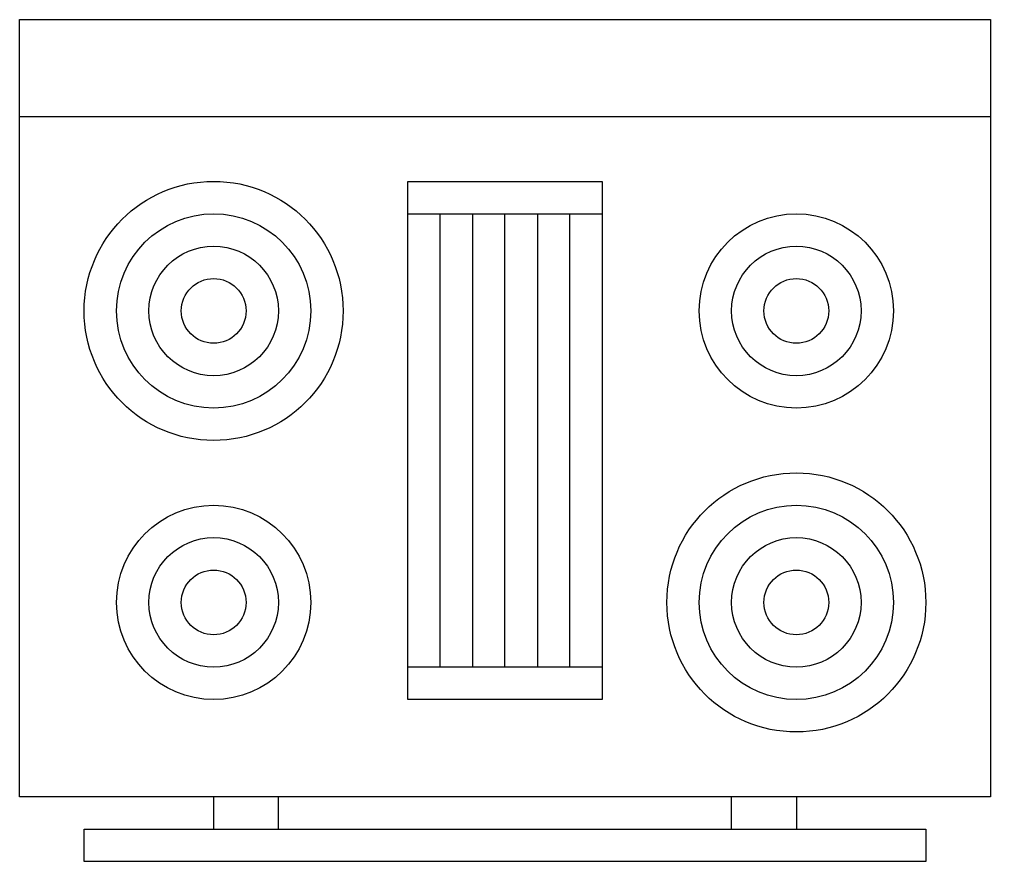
# Model space of a CAD drawing. Header units: inches. Extents: x 327481 to 195042051, y -335014 to 44773228.
# Drawn here: x 368461.86 to 368497.86, y -328634.03 to -328602.83 of the extents above; entities that cross this region are included whole.
import ezdxf

# ---------------------------------------------------------------- set-up
doc = ezdxf.new("R2010")
doc.units = ezdxf.units.IN
doc.header["$MEASUREMENT"] = 0
doc.layers.add('KITSHEN', color=44, linetype='Continuous')

# ---------------------------------------------------------------- blocks, each defined once
blk = doc.blocks.new('oven 06')
at = {"layer": 'KITSHEN', "color": 167}
for p, q in [((5501.567, 869.241), (5573.567, 869.241)), ((5515.967, 818.841), (5515.967, 816.441)), ((5520.767, 816.441), (5520.767, 818.841)), ((5554.367, 816.441), (5554.367, 818.841)), ((5559.167, 818.841), (5559.167, 816.441))]:
    blk.add_line(p, q, dxfattribs=at)
at = {"layer": 'KITSHEN', "color": 252}
for p, q in [((5530.367, 862.041), (5544.767, 862.041)), ((5532.767, 828.441), (5532.767, 862.041)), ((5535.167, 862.041), (5535.167, 828.441)), ((5537.567, 828.441), (5537.567, 862.041)), ((5539.967, 862.041), (5539.967, 828.441)), ((5542.367, 828.441), (5542.367, 862.041)), ((5544.767, 828.441), (5530.367, 828.441))]:
    blk.add_line(p, q, dxfattribs=at)
at = {"layer": 'KITSHEN', "color": 67}
blk.add_lwpolyline([(5501.567, 818.841), (5501.567, 876.441), (5573.567, 876.441), (5573.567, 818.841)], close=True, dxfattribs=at)
at = {"layer": 'KITSHEN', "color": 252}
blk.add_lwpolyline([(5530.367, 826.041), (5530.367, 864.441), (5544.767, 864.441), (5544.767, 826.041)], close=True, dxfattribs=at)
at = {"layer": 'KITSHEN', "color": 167}
blk.add_lwpolyline([(5506.367, 814.041), (5506.367, 816.441), (5568.767, 816.441), (5568.767, 814.041)], close=True, dxfattribs=at)
at = {"layer": 'KITSHEN', "color": 252}
for centre, radius in [((5515.967, 854.841), 9.6), ((5515.967, 854.841), 7.2), ((5559.167, 854.841), 7.2), ((5515.967, 854.841), 4.8), ((5559.167, 854.841), 4.8), ((5515.967, 854.841), 2.4), ((5559.167, 854.841), 2.4), ((5559.167, 833.241), 9.6), ((5515.967, 833.241), 7.2), ((5559.167, 833.241), 7.2), ((5515.967, 833.241), 4.8), ((5559.167, 833.241), 4.8), ((5515.967, 833.241), 2.4), ((5559.167, 833.241), 2.4)]:
    blk.add_circle(centre, radius, dxfattribs=at)

msp = doc.modelspace()

# ---------------------------------------------------------------- block references
at = {"layer": 'KITSHEN', "xscale": 0.4999999999994611, "yscale": 0.4999999999994611, "zscale": 0.4999999999994611}
msp.add_blockref('oven 06', (365711.078, -329041.046), dxfattribs=at)

doc.saveas('drawing.dxf')
